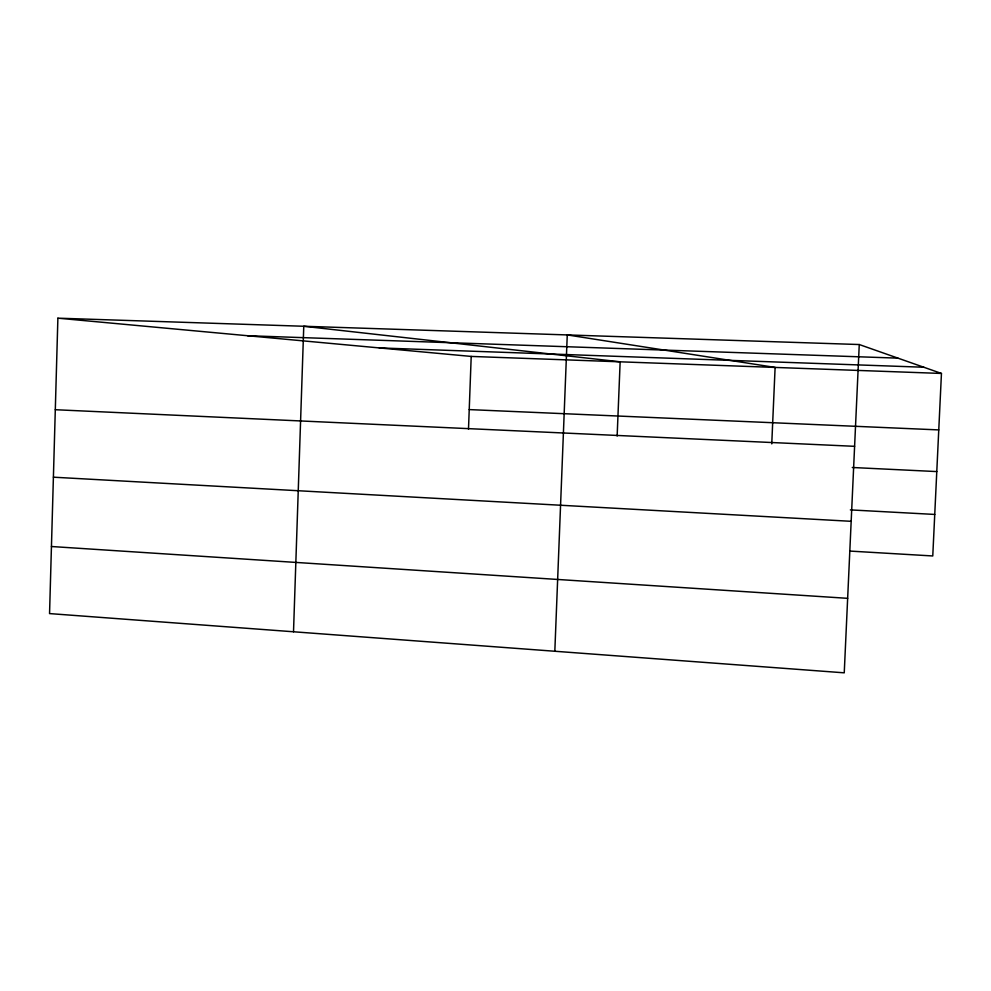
<?xml version="1.0" encoding="UTF-8"?>
<svg xmlns="http://www.w3.org/2000/svg" width="991" height="991" viewBox="0 0 991 991"><rect width="100%" height="100%" fill="white"/><g stroke="black" fill="none" stroke-linecap="round" stroke-linejoin="round"><path stroke-width="1.49" d="M57.887 318.173L49.55 613.59L844.245 672.827L859.259 344.534L57.887 318.173L471.208 356.426L941.45 373.446L932.766 555.963L850.018 551.083M293.509 631.775L303.766 326.262L620.143 361.814L617.145 436.04M468.495 429.227L471.208 356.426M554.824 651.248L567.261 334.921L775.111 367.426L771.754 443.894M247.564 335.726L897.92 358.135M379.268 347.915L923.81 367.24M469.226 409.593L938.762 429.908M55.298 409.717L854.601 446.322M852.297 467.492L936.78 471.58M850.365 509.894L934.748 514.44M53.403 477.191L851.17 521.316M51.445 546.512L847.652 598.329M859.259 344.534L941.45 373.446"/></g></svg>
